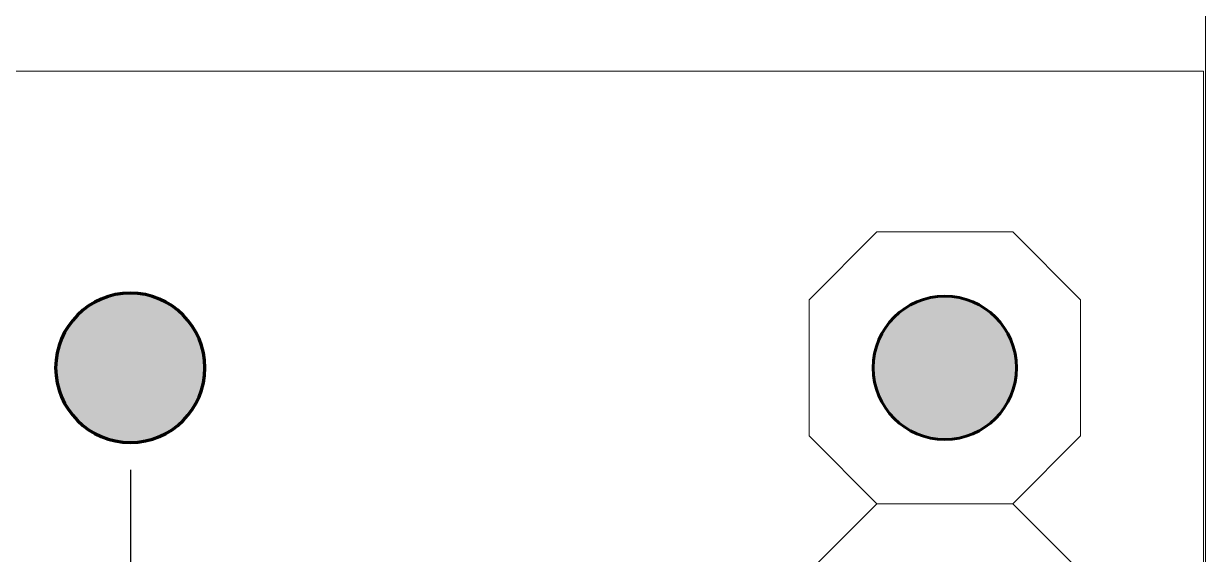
# Model space of a CAD drawing. Header units: inches. Extents: x 3.6 to 56.9, y 3.5 to 76.6.
# Drawn here: x 45.8 to 56.86, y 56.05 to 61.01 of the extents above; entities that cross this region are included whole.
import ezdxf

# ---------------------------------------------------------------- set-up
doc = ezdxf.new("R2010")
doc.units = ezdxf.units.IN
doc.header["$MEASUREMENT"] = 0
for name, color, linetype in [('board', 7, 'Continuous'), ('copper', 7, 'Continuous'), ('mask', 7, 'Continuous'), ('silk', 7, 'Continuous')]:
    doc.layers.add(name, color=color, linetype=linetype)

msp = doc.modelspace()

# ---------------------------------------------------------------- hatches: boundary and pattern name
at = {"layer": 'mask', "true_color": 0xffffff}
h = msp.add_hatch(color=7, dxfattribs=at)
edge = h.paths.add_edge_path()
edge.add_spline(control_points=[(46.794, 57.096), (46.408, 57.096), (46.095, 57.409), (46.095, 57.794), (46.095, 58.18), (46.408, 58.493), (46.794, 58.493), (47.179, 58.493), (47.492, 58.18), (47.492, 57.794), (47.492, 57.409), (47.179, 57.096), (46.794, 57.096)], knot_values=[0, 0, 0, 0, 1, 1, 1, 2, 2, 2, 3, 3, 3, 4, 4, 4, 4], degree=3, periodic=1)
h = msp.add_hatch(color=7, dxfattribs=at)
edge = h.paths.add_edge_path()
edge.add_spline(control_points=[(54.414, 57.124), (54.043, 57.124), (53.743, 57.425), (53.743, 57.795), (53.743, 58.165), (54.043, 58.465), (54.414, 58.465), (54.784, 58.465), (55.084, 58.165), (55.084, 57.795), (55.084, 57.425), (54.784, 57.124), (54.414, 57.124)], knot_values=[0, 0, 0, 0, 1, 1, 1, 2, 2, 2, 3, 3, 3, 4, 4, 4, 4], degree=3, periodic=1)

# ---------------------------------------------------------------- linework, layer by layer
at = {"layer": 'board', "color": 7, "lineweight": 20, "true_color": 0xffffff}
msp.add_lwpolyline([(3.636, 60.569), (56.833, 60.569), (56.833, 3.772), (3.636, 3.772), (3.636, 60.569)], dxfattribs=at)
msp.add_open_spline([(56.852, 12.165), (56.852, 12.165), (55.334, 10.643), (55.334, 10.643), (55.334, 10.643), (43.947, 10.643), (43.947, 10.643), (43.947, 10.643), (41.417, 8.109), (41.417, 8.109), (41.417, 8.109), (8.776, 8.109), (8.776, 8.109), (8.776, 8.109), (6.246, 10.643), (6.246, 10.643), (6.246, 10.643), (4.711, 10.643), (4.711, 10.643), (4.219, 10.587), (3.773, 10.94), (3.715, 11.431), (3.707, 11.498), (3.707, 11.571), (3.715, 11.64), (3.715, 11.64), (3.715, 75.509), (3.715, 75.509), (3.657, 76.002), (4.01, 76.448), (4.501, 76.506), (4.571, 76.514), (4.641, 76.514), (4.711, 76.506), (4.711, 76.506), (55.856, 76.506), (55.856, 76.506), (56.349, 76.564), (56.795, 76.21), (56.852, 75.718), (56.86, 75.648), (56.86, 75.578), (56.852, 75.509), (56.852, 75.509), (56.852, 12.165), (56.852, 12.165)], degree=3, knots=[0, 0, 0, 0, 1, 1, 1, 2, 2, 2, 3, 3, 3, 4, 4, 4, 5, 5, 5, 6, 6, 6, 7, 7, 7, 8, 8, 8, 9, 9, 9, 10, 10, 10, 11, 11, 11, 12, 12, 12, 13, 13, 13, 14, 14, 14, 15, 15, 15, 15], dxfattribs=at)
at = {"layer": 'copper', "color": 7, "lineweight": 50, "true_color": 0xffffff}
msp.add_open_spline([(46.794, 57.096), (46.408, 57.096), (46.095, 57.409), (46.095, 57.794), (46.095, 58.18), (46.408, 58.493), (46.794, 58.493), (47.179, 58.493), (47.492, 58.18), (47.492, 57.794), (47.492, 57.409), (47.179, 57.096), (46.794, 57.096)], degree=3, knots=[0, 0, 0, 0, 1, 1, 1, 2, 2, 2, 3, 3, 3, 4, 4, 4, 4], dxfattribs=at)
at = {"layer": 'copper', "color": 7, "lineweight": 30, "true_color": 0xffffff}
msp.add_open_spline([(54.414, 57.124), (54.043, 57.124), (53.743, 57.425), (53.743, 57.795), (53.743, 58.165), (54.043, 58.465), (54.414, 58.465), (54.784, 58.465), (55.084, 58.165), (55.084, 57.795), (55.084, 57.425), (54.784, 57.124), (54.414, 57.124)], degree=3, knots=[0, 0, 0, 0, 1, 1, 1, 2, 2, 2, 3, 3, 3, 4, 4, 4, 4], dxfattribs=at)
at = {"layer": 'mask', "lineweight": 0}
for points in [[(46.794, 57.096), (46.408, 57.096), (46.095, 57.409), (46.095, 57.794), (46.095, 58.18), (46.408, 58.493), (46.794, 58.493), (47.179, 58.493), (47.492, 58.18), (47.492, 57.794), (47.492, 57.409), (47.179, 57.096), (46.794, 57.096)], [(54.414, 57.124), (54.043, 57.124), (53.743, 57.425), (53.743, 57.795), (53.743, 58.165), (54.043, 58.465), (54.414, 58.465), (54.784, 58.465), (55.084, 58.165), (55.084, 57.795), (55.084, 57.425), (54.784, 57.124), (54.414, 57.124)]]:
    msp.add_open_spline(points, degree=3, knots=[0, 0, 0, 0, 1, 1, 1, 2, 2, 2, 3, 3, 3, 4, 4, 4, 4], dxfattribs=at)
at = {"layer": 'mask', "color": 7, "lineweight": 80, "true_color": 0xffffff}
msp.add_open_spline([(46.794, 57.096), (46.408, 57.096), (46.095, 57.409), (46.095, 57.794), (46.095, 58.18), (46.408, 58.493), (46.794, 58.493), (47.179, 58.493), (47.492, 58.18), (47.492, 57.794), (47.492, 57.409), (47.179, 57.096), (46.794, 57.096)], degree=3, knots=[0, 0, 0, 0, 1, 1, 1, 2, 2, 2, 3, 3, 3, 4, 4, 4, 4], dxfattribs=at)
at = {"layer": 'mask', "color": 7, "lineweight": 60, "true_color": 0xffffff}
msp.add_open_spline([(54.414, 57.124), (54.043, 57.124), (53.743, 57.425), (53.743, 57.795), (53.743, 58.165), (54.043, 58.465), (54.414, 58.465), (54.784, 58.465), (55.084, 58.165), (55.084, 57.795), (55.084, 57.425), (54.784, 57.124), (54.414, 57.124)], degree=3, knots=[0, 0, 0, 0, 1, 1, 1, 2, 2, 2, 3, 3, 3, 4, 4, 4, 4], dxfattribs=at)
at = {"layer": 'silk', "color": 7, "lineweight": 20, "true_color": 0xffffff}
msp.add_lwpolyline([(3.636, 60.569), (56.833, 60.569), (56.833, 3.772), (3.636, 3.772), (3.636, 60.569)], dxfattribs=at)
at = {"layer": 'silk', "color": 7, "lineweight": 15, "true_color": 0xffffff}
for points in [[(53.144, 58.429), (53.779, 59.065)], [(53.779, 59.065), (55.049, 59.065)], [(55.049, 59.065), (55.684, 58.429)], [(53.144, 57.159), (53.144, 58.429)], [(55.684, 58.429), (55.684, 57.159)], [(53.144, 57.159), (53.779, 56.524)], [(55.049, 56.524), (55.684, 57.159)], [(53.144, 55.889), (53.779, 56.524)], [(53.779, 56.524), (55.049, 56.524)], [(55.049, 56.524), (55.684, 55.889)]]:
    msp.add_lwpolyline(points, dxfattribs=at)
at = {"layer": 'silk', "color": 7, "lineweight": 25, "true_color": 0xffffff}
msp.add_lwpolyline([(46.794, 56.842), (46.794, 55.013)], dxfattribs=at)
at = {"layer": 'silk', "lineweight": 0}
for points in [[(46.794, 57.096), (46.408, 57.096), (46.095, 57.409), (46.095, 57.794), (46.095, 58.18), (46.408, 58.493), (46.794, 58.493), (47.179, 58.493), (47.492, 58.18), (47.492, 57.794), (47.492, 57.409), (47.179, 57.096), (46.794, 57.096)], [(54.414, 57.124), (54.043, 57.124), (53.743, 57.425), (53.743, 57.795), (53.743, 58.165), (54.043, 58.465), (54.414, 58.465), (54.784, 58.465), (55.084, 58.165), (55.084, 57.795), (55.084, 57.425), (54.784, 57.124), (54.414, 57.124)]]:
    msp.add_open_spline(points, degree=3, knots=[0, 0, 0, 0, 1, 1, 1, 2, 2, 2, 3, 3, 3, 4, 4, 4, 4], dxfattribs=at)
at = {"layer": 'silk', "color": 18, "lineweight": 80, "true_color": 0x000000}
msp.add_open_spline([(46.794, 57.096), (46.408, 57.096), (46.095, 57.409), (46.095, 57.794), (46.095, 58.18), (46.408, 58.493), (46.794, 58.493), (47.179, 58.493), (47.492, 58.18), (47.492, 57.794), (47.492, 57.409), (47.179, 57.096), (46.794, 57.096)], degree=3, knots=[0, 0, 0, 0, 1, 1, 1, 2, 2, 2, 3, 3, 3, 4, 4, 4, 4], dxfattribs=at)
at = {"layer": 'silk', "color": 18, "lineweight": 60, "true_color": 0x000000}
msp.add_open_spline([(54.414, 57.124), (54.043, 57.124), (53.743, 57.425), (53.743, 57.795), (53.743, 58.165), (54.043, 58.465), (54.414, 58.465), (54.784, 58.465), (55.084, 58.165), (55.084, 57.795), (55.084, 57.425), (54.784, 57.124), (54.414, 57.124)], degree=3, knots=[0, 0, 0, 0, 1, 1, 1, 2, 2, 2, 3, 3, 3, 4, 4, 4, 4], dxfattribs=at)

doc.saveas('drawing.dxf')
